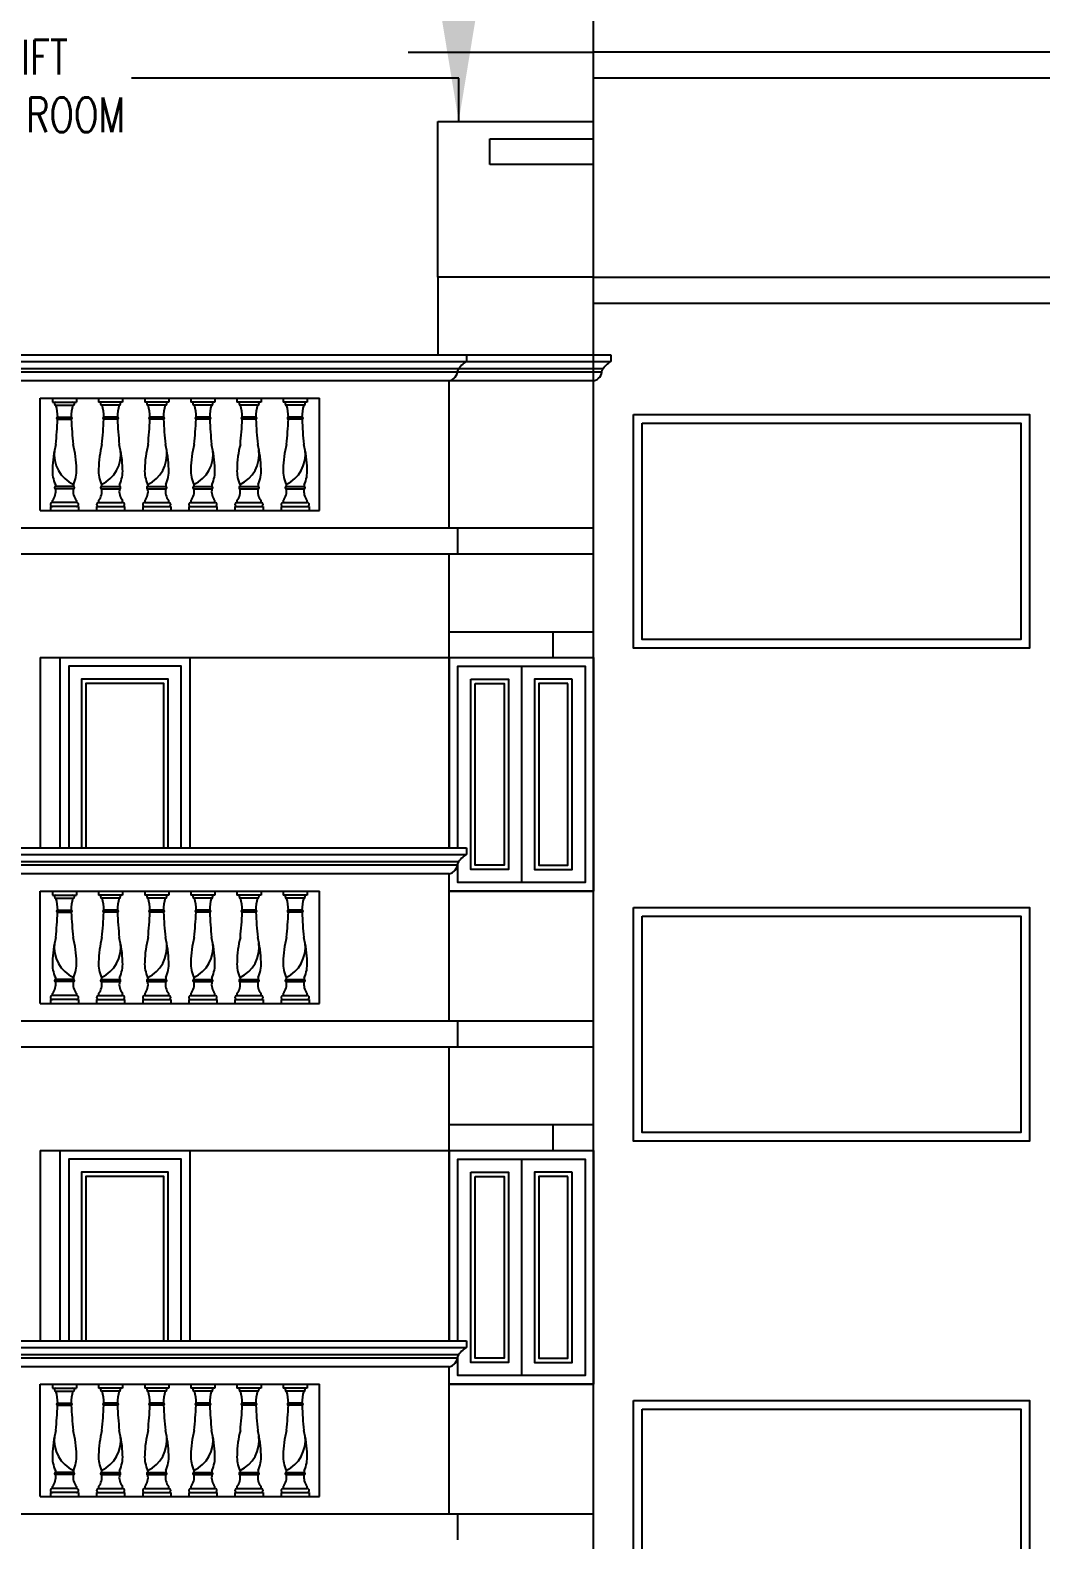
# Model space of a CAD drawing. Header units: metres. Extents: x 10 to 343, y 349 to 530.
# Drawn here: x 235.59 to 241.43, y 464.68 to 473.41 of the extents above; entities that cross this region are included whole.
import ezdxf

# ---------------------------------------------------------------- set-up
doc = ezdxf.new("R2010")
doc.units = ezdxf.units.M
doc.linetypes.add('DASHED2', pattern=[0.375, 0.25, -0.125])
doc.linetypes.add('HIDDEN', pattern=[0.375, 0.25, -0.125])
doc.styles.add('RS3', font='romans.shx', dxfattribs={"width": 0.75, "height": 200})
doc.dimstyles.new('1', dxfattribs={"dimtxt": 2, "dimasz": 100, "dimexe": 100, "dimexo": 0, "dimgap": 50, "dimtad": 1, "dimdec": 0, "dimzin": 3, "dimdsep": 46, "dimtxsty": 'RS3', "dimblk": 'ARCHTICK', "dimcen": 150, "dimdle": 100, "dimclrd": 256, "dimclre": 256, "dimclrt": 6, "dimadec": 0, "dimazin": 0, "dimtfac": 1, "dimtdec": 0, "dimtmove": 2, "dimatfit": 3, "dimfxl": 0, "dimlwd": -1, "dimlwe": -1, "dimarcsym": 0})

# ---------------------------------------------------------------- blocks, each defined once
blk = doc.blocks.new('_ArchTick')
at = {"color": 0, "linetype": 'ByBlock', "const_width": 0.15}
blk.add_lwpolyline([(-0.5, -0.5), (0.5, 0.5)], dxfattribs=at)

msp = doc.modelspace()

# ---------------------------------------------------------------- linework, layer by layer
at = {"ltscale": 400}
for p, q in [((238.8476, 471.5312), (238.8476, 473.5812)), ((238.8476, 455.8312), (238.8476, 473.3812)), ((237.9476, 471.9812), (237.9476, 472.8812)), ((237.9476, 472.8812), (238.8476, 472.8812)), ((238.8476, 471.9812), (237.9476, 471.9812)), ((237.9476, 471.9812), (237.9476, 471.5312)), ((230.6276, 471.5312), (238.9476, 471.5312)), ((232.1526, 471.5312), (238.1126, 471.5312)), ((235.6476, 471.5312), (238.1126, 471.5312)), ((238.1126, 471.5312), (238.1126, 471.4937)), ((238.1126, 471.5312), (238.1126, 471.4937)), ((238.9476, 471.5312), (238.9476, 471.4937)), ((232.1526, 471.4937), (238.1126, 471.4937)), ((238.1126, 471.4937), (238.9476, 471.4937)), ((237.2626, 471.3812), (232.2526, 471.3812)), ((238.0126, 471.3812), (237.2626, 471.3812)), ((238.0126, 470.5312), (238.0126, 471.3812)), ((238.0126, 470.5312), (238.0126, 471.3812)), ((238.0126, 470.5312), (238.0126, 471.3812)), ((238.0126, 470.5312), (238.0126, 471.3812)), ((238.0126, 470.5312), (238.0126, 471.3812)), ((238.0126, 470.5312), (238.0126, 471.3812)), ((238.8476, 470.5312), (238.8476, 471.3812)), ((238.8476, 470.5312), (238.8476, 471.3812)), ((238.8476, 470.5312), (238.8476, 471.3812)), ((235.6476, 470.6312), (235.6476, 471.2812)), ((235.6476, 471.2812), (237.2626, 471.2812)), ((237.2626, 470.6312), (237.2626, 471.2812)), ((235.6476, 470.6312), (237.2626, 470.6312)), ((232.2026, 470.5312), (238.0626, 470.5312)), ((232.2026, 470.5312), (238.0626, 470.5312)), ((232.2026, 470.5312), (238.0626, 470.5312)), ((238.0626, 470.3812), (238.0626, 470.5312)), ((238.0626, 470.3812), (238.0626, 470.5312)), ((238.0626, 470.5312), (238.8476, 470.5312)), ((238.0626, 470.5312), (238.8476, 470.5312)), ((238.0626, 470.3812), (238.0626, 470.5312)), ((238.0626, 470.5312), (238.8476, 470.5312)), ((232.2026, 470.3812), (238.0626, 470.3812)), ((232.2026, 470.3812), (238.0626, 470.3812)), ((232.2026, 470.3812), (238.0626, 470.3812)), ((238.0126, 469.7812), (238.0126, 470.3812)), ((238.0126, 469.7812), (238.0126, 470.3812)), ((238.0126, 469.7812), (238.0126, 470.3812)), ((238.0626, 470.3812), (238.8476, 470.3812)), ((238.0626, 470.3812), (238.8476, 470.3812)), ((238.0626, 470.3812), (238.8476, 470.3812)), ((238.0126, 469.9312), (238.8476, 469.9312)), ((238.6126, 469.7812), (238.6126, 469.9312)), ((241.3677, 469.8364), (239.0776, 469.8366)), ((235.6476, 469.7812), (236.3976, 469.7812)), ((235.6476, 469.7812), (236.3976, 469.7812)), ((235.6476, 469.7812), (238.0126, 469.7812)), ((235.6476, 469.7812), (235.6476, 468.6812)), ((235.7627, 468.6812), (235.7627, 469.7812)), ((236.5127, 469.7812), (236.5127, 468.6812)), ((238.0126, 469.7812), (238.8476, 469.7812)), ((238.0126, 469.7812), (238.0126, 468.6812)), ((238.0126, 469.7812), (238.0126, 468.6812)), ((238.4301, 469.7312), (238.4301, 468.4812)), ((232.1526, 468.6812), (238.1126, 468.6812)), ((235.6476, 468.6812), (238.1126, 468.6812)), ((238.1126, 468.6812), (238.1126, 468.6437)), ((238.1126, 468.6812), (238.1126, 468.6437)), ((232.1526, 468.6437), (238.1126, 468.6437)), ((237.2626, 468.5312), (232.2526, 468.5312)), ((238.0126, 468.5312), (237.2626, 468.5312)), ((238.0126, 467.6812), (238.0126, 468.5312)), ((238.0126, 467.6812), (238.0126, 468.5312)), ((235.6476, 467.7812), (235.6476, 468.4312)), ((235.6476, 468.4312), (237.2626, 468.4312)), ((237.2626, 467.7812), (237.2626, 468.4312)), ((238.0126, 468.4312), (238.8476, 468.4312)), ((235.6476, 467.7812), (237.2626, 467.7812)), ((232.2026, 467.6812), (238.0626, 467.6812)), ((238.0626, 467.5312), (238.0626, 467.6812)), ((238.0626, 467.6812), (238.8476, 467.6812)), ((232.2026, 467.5312), (238.0626, 467.5312)), ((238.0126, 466.9312), (238.0126, 467.5312)), ((238.0626, 467.5312), (238.8476, 467.5312)), ((238.0126, 467.0812), (238.8476, 467.0812)), ((238.6126, 466.9312), (238.6126, 467.0812)), ((235.6476, 466.9312), (236.3976, 466.9312)), ((235.6476, 466.9312), (236.3976, 466.9312)), ((235.6476, 466.9312), (238.0126, 466.9312)), ((235.6476, 466.9312), (235.6476, 465.8312)), ((235.7627, 465.8312), (235.7627, 466.9312)), ((236.5127, 466.9312), (236.5127, 465.8312)), ((238.0126, 466.9312), (238.8476, 466.9312)), ((238.0126, 466.9312), (238.0126, 465.8312)), ((238.0126, 466.9312), (238.0126, 465.8312)), ((241.3677, 466.9864), (239.0776, 466.9866)), ((238.4301, 466.8812), (238.4301, 465.6312)), ((232.1526, 465.8312), (238.1126, 465.8312)), ((232.1526, 465.7937), (238.1126, 465.7937)), ((235.6476, 465.8312), (238.1126, 465.8312)), ((238.1126, 465.8312), (238.1126, 465.7937)), ((238.1126, 465.8312), (238.1126, 465.7937)), ((237.2626, 465.6812), (232.2526, 465.6812)), ((238.0126, 465.6812), (237.2626, 465.6812)), ((238.0126, 464.8312), (238.0126, 465.6812)), ((238.0126, 464.8312), (238.0126, 465.6812)), ((235.6476, 464.9312), (235.6476, 465.5812)), ((235.6476, 465.5812), (237.2626, 465.5812)), ((237.2626, 464.9312), (237.2626, 465.5812)), ((238.0126, 465.5812), (238.8476, 465.5812)), ((235.6476, 464.9312), (237.2626, 464.9312)), ((232.2026, 464.8312), (238.0626, 464.8312)), ((238.0626, 464.6812), (238.0626, 464.8312)), ((238.0626, 464.8312), (238.8476, 464.8312))]:
    msp.add_line(p, q, dxfattribs=at)
at = {"linetype": 'HIDDEN', "ltscale": 600}
msp.add_line((237.7749, 473.2812), (238.5732, 473.2812), dxfattribs=at)
at = {"linetype": 'DASHED2', "ltscale": 400}
msp.add_line((238.0976, 473.2812), (238.8476, 473.2812), dxfattribs=at)
at = {"linetype": 'DASHED2', "ltscale": 600}
for p, q in [((241.5976, 473.2812), (238.8476, 473.2812)), ((241.5976, 473.1312), (238.8476, 473.1312)), ((238.8476, 471.9812), (241.5976, 471.9812)), ((238.8476, 471.8312), (241.5976, 471.8312))]:
    msp.add_line(p, q, dxfattribs=at)
for p, q in [((238.9018, 471.45), (230.6735, 471.45)), ((235.6476, 471.45), (232.1985, 471.45)), ((238.0668, 471.45), (235.6476, 471.45)), ((238.8956, 471.4312), (230.6796, 471.4312)), ((235.6476, 471.4312), (232.2046, 471.4312)), ((238.0606, 471.4312), (235.6476, 471.4312)), ((235.6476, 468.6), (232.1985, 468.6)), ((235.6476, 468.5812), (232.2046, 468.5812)), ((238.0668, 468.6), (235.6476, 468.6)), ((238.0606, 468.5812), (235.6476, 468.5812)), ((235.6476, 465.75), (232.1985, 465.75)), ((235.6476, 465.7312), (232.2046, 465.7312)), ((238.0668, 465.75), (235.6476, 465.75)), ((238.0606, 465.7312), (235.6476, 465.7312))]:
    msp.add_line(p, q)
at = {"ltscale": 0.5}
msp.add_line((238.8476, 471.3812), (230.7276, 471.3812), dxfattribs=at)
at = {"color": 8}
for p, q in [((235.7185, 471.2812), (235.7185, 471.258)), ((235.8578, 471.2812), (235.8578, 471.258)), ((235.9853, 471.2812), (235.9853, 471.258)), ((236.1246, 471.2812), (236.1246, 471.258)), ((236.2521, 471.2812), (236.2521, 471.258)), ((236.3914, 471.2812), (236.3914, 471.258)), ((236.5189, 471.2812), (236.5189, 471.258)), ((236.6582, 471.2812), (236.6582, 471.258)), ((236.7856, 471.2812), (236.7856, 471.258)), ((236.9249, 471.2812), (236.9249, 471.258)), ((237.0524, 471.2812), (237.0524, 471.258)), ((237.1917, 471.2812), (237.1917, 471.258)), ((235.7185, 471.258), (235.8578, 471.258)), ((235.7388, 471.2406), (235.8375, 471.2406)), ((236.1246, 471.258), (235.9853, 471.258)), ((236.1043, 471.2406), (236.0056, 471.2406)), ((236.3914, 471.258), (236.2521, 471.258)), ((236.3711, 471.2406), (236.2724, 471.2406)), ((236.6582, 471.258), (236.5189, 471.258)), ((236.6378, 471.2406), (236.5392, 471.2406)), ((236.9249, 471.258), (236.7856, 471.258)), ((236.9046, 471.2406), (236.806, 471.2406)), ((237.1917, 471.258), (237.0524, 471.258)), ((237.1714, 471.2406), (237.0727, 471.2406)), ((235.7486, 471.171), (235.8277, 471.171)), ((235.7486, 471.1594), (235.8277, 471.1594)), ((236.0945, 471.171), (236.0154, 471.171)), ((236.0945, 471.1594), (236.0154, 471.1594)), ((236.3613, 471.171), (236.2822, 471.171)), ((236.3613, 471.1594), (236.2822, 471.1594)), ((236.6281, 471.171), (236.549, 471.171)), ((236.6281, 471.1594), (236.549, 471.1594)), ((236.8948, 471.171), (236.8157, 471.171)), ((236.8948, 471.1594), (236.8157, 471.1594)), ((237.1616, 471.171), (237.0825, 471.171)), ((237.1616, 471.1594), (237.0825, 471.1594)), ((235.7359, 470.7811), (235.7359, 470.7695)), ((235.8404, 470.7695), (235.7359, 470.7695)), ((235.8404, 470.7579), (235.7359, 470.7579)), ((235.8404, 470.7811), (235.8404, 470.7695)), ((236.0027, 470.7811), (236.0027, 470.7695)), ((236.0027, 470.7695), (236.1072, 470.7695)), ((236.0027, 470.7579), (236.1072, 470.7579)), ((236.1072, 470.7811), (236.1072, 470.7695)), ((236.2695, 470.7811), (236.2695, 470.7695)), ((236.2695, 470.7695), (236.374, 470.7695)), ((236.2695, 470.7579), (236.374, 470.7579)), ((236.374, 470.7811), (236.374, 470.7695)), ((236.5363, 470.7811), (236.5363, 470.7695)), ((236.5363, 470.7695), (236.6407, 470.7695)), ((236.5363, 470.7579), (236.6407, 470.7579)), ((236.6407, 470.7811), (236.6407, 470.7695)), ((236.8031, 470.7811), (236.8031, 470.7695)), ((236.8031, 470.7695), (236.9075, 470.7695)), ((236.8031, 470.7579), (236.9075, 470.7579)), ((236.9075, 470.7811), (236.9075, 470.7695)), ((237.0698, 470.7811), (237.0698, 470.7695)), ((237.0698, 470.7695), (237.1743, 470.7695)), ((237.0698, 470.7579), (237.1743, 470.7579)), ((237.1743, 470.7811), (237.1743, 470.7695)), ((235.7185, 470.6777), (235.7185, 470.6893)), ((235.8578, 470.6777), (235.7185, 470.6777)), ((235.8578, 470.6893), (235.8578, 470.6777)), ((235.9853, 470.6893), (235.9853, 470.6777)), ((235.9853, 470.6777), (236.1246, 470.6777)), ((236.1246, 470.6777), (236.1246, 470.6893)), ((236.2521, 470.6893), (236.2521, 470.6777)), ((236.2521, 470.6777), (236.3914, 470.6777)), ((236.3914, 470.6777), (236.3914, 470.6893)), ((236.5189, 470.6893), (236.5189, 470.6777)), ((236.5189, 470.6777), (236.6582, 470.6777)), ((236.6582, 470.6777), (236.6582, 470.6893)), ((236.7856, 470.6893), (236.7856, 470.6777)), ((236.7856, 470.6777), (236.9249, 470.6777)), ((236.9249, 470.6777), (236.9249, 470.6893)), ((237.0524, 470.6893), (237.0524, 470.6777)), ((237.0524, 470.6777), (237.1917, 470.6777)), ((237.1917, 470.6777), (237.1917, 470.6893)), ((235.8694, 470.6544), (235.7069, 470.6544)), ((235.7069, 470.6544), (235.7069, 470.6312)), ((235.8694, 470.6544), (235.8694, 470.6312)), ((235.9737, 470.6544), (236.1362, 470.6544)), ((235.9737, 470.6544), (235.9737, 470.6312)), ((236.1362, 470.6544), (236.1362, 470.6312)), ((236.2405, 470.6544), (236.403, 470.6544)), ((236.2405, 470.6544), (236.2405, 470.6312)), ((236.403, 470.6544), (236.403, 470.6312)), ((236.5073, 470.6544), (236.6698, 470.6544)), ((236.5073, 470.6544), (236.5073, 470.6312)), ((236.6698, 470.6544), (236.6698, 470.6312)), ((236.774, 470.6544), (236.9365, 470.6544)), ((236.774, 470.6544), (236.774, 470.6312)), ((236.9365, 470.6544), (236.9365, 470.6312)), ((237.0408, 470.6544), (237.2033, 470.6544)), ((237.0408, 470.6544), (237.0408, 470.6312)), ((237.2033, 470.6544), (237.2033, 470.6312)), ((235.7185, 468.4312), (235.7185, 468.408)), ((235.7185, 468.408), (235.8578, 468.408)), ((235.7388, 468.3906), (235.8375, 468.3906)), ((235.8578, 468.4312), (235.8578, 468.408)), ((235.9853, 468.4312), (235.9853, 468.408)), ((236.1246, 468.408), (235.9853, 468.408)), ((236.1043, 468.3906), (236.0056, 468.3906)), ((236.1246, 468.4312), (236.1246, 468.408)), ((236.2521, 468.4312), (236.2521, 468.408)), ((236.3914, 468.408), (236.2521, 468.408)), ((236.3711, 468.3906), (236.2724, 468.3906)), ((236.3914, 468.4312), (236.3914, 468.408)), ((236.5189, 468.4312), (236.5189, 468.408)), ((236.6582, 468.408), (236.5189, 468.408)), ((236.6378, 468.3906), (236.5392, 468.3906)), ((236.6582, 468.4312), (236.6582, 468.408)), ((236.7856, 468.4312), (236.7856, 468.408)), ((236.9249, 468.408), (236.7856, 468.408)), ((236.9046, 468.3906), (236.806, 468.3906)), ((236.9249, 468.4312), (236.9249, 468.408)), ((237.0524, 468.4312), (237.0524, 468.408)), ((237.1917, 468.408), (237.0524, 468.408)), ((237.1714, 468.3906), (237.0727, 468.3906)), ((237.1917, 468.4312), (237.1917, 468.408)), ((235.7486, 468.321), (235.8277, 468.321)), ((235.7486, 468.3094), (235.8277, 468.3094)), ((236.0945, 468.321), (236.0154, 468.321)), ((236.0945, 468.3094), (236.0154, 468.3094)), ((236.3613, 468.321), (236.2822, 468.321)), ((236.3613, 468.3094), (236.2822, 468.3094)), ((236.6281, 468.321), (236.549, 468.321)), ((236.6281, 468.3094), (236.549, 468.3094)), ((236.8948, 468.321), (236.8157, 468.321)), ((236.8948, 468.3094), (236.8157, 468.3094)), ((237.1616, 468.321), (237.0825, 468.321)), ((237.1616, 468.3094), (237.0825, 468.3094)), ((235.7359, 467.9311), (235.7359, 467.9195)), ((235.8404, 467.9195), (235.7359, 467.9195)), ((235.8404, 467.9079), (235.7359, 467.9079)), ((235.8404, 467.9311), (235.8404, 467.9195)), ((236.0027, 467.9311), (236.0027, 467.9195)), ((236.0027, 467.9195), (236.1072, 467.9195)), ((236.0027, 467.9079), (236.1072, 467.9079)), ((236.1072, 467.9311), (236.1072, 467.9195)), ((236.2695, 467.9311), (236.2695, 467.9195)), ((236.2695, 467.9195), (236.374, 467.9195)), ((236.2695, 467.9079), (236.374, 467.9079)), ((236.374, 467.9311), (236.374, 467.9195)), ((236.5363, 467.9311), (236.5363, 467.9195)), ((236.5363, 467.9195), (236.6407, 467.9195)), ((236.5363, 467.9079), (236.6407, 467.9079)), ((236.6407, 467.9311), (236.6407, 467.9195)), ((236.8031, 467.9311), (236.8031, 467.9195)), ((236.8031, 467.9195), (236.9075, 467.9195)), ((236.8031, 467.9079), (236.9075, 467.9079)), ((236.9075, 467.9311), (236.9075, 467.9195)), ((237.0698, 467.9311), (237.0698, 467.9195)), ((237.0698, 467.9195), (237.1743, 467.9195)), ((237.0698, 467.9079), (237.1743, 467.9079)), ((237.1743, 467.9311), (237.1743, 467.9195)), ((235.8694, 467.8044), (235.7069, 467.8044)), ((235.7069, 467.8044), (235.7069, 467.7812)), ((235.7185, 467.8277), (235.7185, 467.8393)), ((235.8578, 467.8277), (235.7185, 467.8277)), ((235.8578, 467.8393), (235.8578, 467.8277)), ((235.8694, 467.8044), (235.8694, 467.7812)), ((235.9737, 467.8044), (236.1362, 467.8044)), ((235.9737, 467.8044), (235.9737, 467.7812)), ((235.9853, 467.8393), (235.9853, 467.8277)), ((235.9853, 467.8277), (236.1246, 467.8277)), ((236.1246, 467.8277), (236.1246, 467.8393)), ((236.1362, 467.8044), (236.1362, 467.7812)), ((236.2405, 467.8044), (236.403, 467.8044)), ((236.2405, 467.8044), (236.2405, 467.7812)), ((236.2521, 467.8393), (236.2521, 467.8277)), ((236.2521, 467.8277), (236.3914, 467.8277)), ((236.3914, 467.8277), (236.3914, 467.8393)), ((236.403, 467.8044), (236.403, 467.7812)), ((236.5073, 467.8044), (236.6698, 467.8044)), ((236.5073, 467.8044), (236.5073, 467.7812)), ((236.5189, 467.8393), (236.5189, 467.8277)), ((236.5189, 467.8277), (236.6582, 467.8277)), ((236.6582, 467.8277), (236.6582, 467.8393)), ((236.6698, 467.8044), (236.6698, 467.7812)), ((236.774, 467.8044), (236.9365, 467.8044)), ((236.774, 467.8044), (236.774, 467.7812)), ((236.7856, 467.8393), (236.7856, 467.8277)), ((236.7856, 467.8277), (236.9249, 467.8277)), ((236.9249, 467.8277), (236.9249, 467.8393)), ((236.9365, 467.8044), (236.9365, 467.7812)), ((237.0408, 467.8044), (237.2033, 467.8044)), ((237.0408, 467.8044), (237.0408, 467.7812)), ((237.0524, 467.8393), (237.0524, 467.8277)), ((237.0524, 467.8277), (237.1917, 467.8277)), ((237.1917, 467.8277), (237.1917, 467.8393)), ((237.2033, 467.8044), (237.2033, 467.7812)), ((235.7185, 465.5812), (235.7185, 465.558)), ((235.7185, 465.558), (235.8578, 465.558)), ((235.7388, 465.5406), (235.8375, 465.5406)), ((235.8578, 465.5812), (235.8578, 465.558)), ((235.9853, 465.5812), (235.9853, 465.558)), ((236.1246, 465.558), (235.9853, 465.558)), ((236.1043, 465.5406), (236.0056, 465.5406)), ((236.1246, 465.5812), (236.1246, 465.558)), ((236.2521, 465.5812), (236.2521, 465.558)), ((236.3914, 465.558), (236.2521, 465.558)), ((236.3711, 465.5406), (236.2724, 465.5406)), ((236.3914, 465.5812), (236.3914, 465.558)), ((236.5189, 465.5812), (236.5189, 465.558)), ((236.6582, 465.558), (236.5189, 465.558)), ((236.6378, 465.5406), (236.5392, 465.5406)), ((236.6582, 465.5812), (236.6582, 465.558)), ((236.7856, 465.5812), (236.7856, 465.558)), ((236.9249, 465.558), (236.7856, 465.558)), ((236.9046, 465.5406), (236.806, 465.5406)), ((236.9249, 465.5812), (236.9249, 465.558)), ((237.0524, 465.5812), (237.0524, 465.558)), ((237.1917, 465.558), (237.0524, 465.558)), ((237.1714, 465.5406), (237.0727, 465.5406)), ((237.1917, 465.5812), (237.1917, 465.558)), ((235.7486, 465.471), (235.8277, 465.471)), ((235.7486, 465.4594), (235.8277, 465.4594)), ((236.0945, 465.471), (236.0154, 465.471)), ((236.0945, 465.4594), (236.0154, 465.4594)), ((236.3613, 465.471), (236.2822, 465.471)), ((236.3613, 465.4594), (236.2822, 465.4594)), ((236.6281, 465.471), (236.549, 465.471)), ((236.6281, 465.4594), (236.549, 465.4594)), ((236.8948, 465.471), (236.8157, 465.471)), ((236.8948, 465.4594), (236.8157, 465.4594)), ((237.1616, 465.471), (237.0825, 465.471)), ((237.1616, 465.4594), (237.0825, 465.4594)), ((235.7359, 465.0811), (235.7359, 465.0695)), ((235.8404, 465.0695), (235.7359, 465.0695)), ((235.8404, 465.0811), (235.8404, 465.0695)), ((236.0027, 465.0811), (236.0027, 465.0695)), ((236.0027, 465.0695), (236.1072, 465.0695)), ((236.1072, 465.0811), (236.1072, 465.0695)), ((236.2695, 465.0811), (236.2695, 465.0695)), ((236.2695, 465.0695), (236.374, 465.0695)), ((236.374, 465.0811), (236.374, 465.0695)), ((236.5363, 465.0811), (236.5363, 465.0695)), ((236.5363, 465.0695), (236.6407, 465.0695)), ((236.6407, 465.0811), (236.6407, 465.0695)), ((236.8031, 465.0811), (236.8031, 465.0695)), ((236.8031, 465.0695), (236.9075, 465.0695)), ((236.9075, 465.0811), (236.9075, 465.0695)), ((237.0698, 465.0811), (237.0698, 465.0695)), ((237.0698, 465.0695), (237.1743, 465.0695)), ((237.1743, 465.0811), (237.1743, 465.0695)), ((235.7185, 464.9777), (235.7185, 464.9893)), ((235.8404, 465.0579), (235.7359, 465.0579)), ((235.8578, 464.9893), (235.8578, 464.9777)), ((235.9853, 464.9893), (235.9853, 464.9777)), ((236.0027, 465.0579), (236.1072, 465.0579)), ((236.1246, 464.9777), (236.1246, 464.9893)), ((236.2521, 464.9893), (236.2521, 464.9777)), ((236.2695, 465.0579), (236.374, 465.0579)), ((236.3914, 464.9777), (236.3914, 464.9893)), ((236.5189, 464.9893), (236.5189, 464.9777)), ((236.5363, 465.0579), (236.6407, 465.0579)), ((236.6582, 464.9777), (236.6582, 464.9893)), ((236.7856, 464.9893), (236.7856, 464.9777)), ((236.8031, 465.0579), (236.9075, 465.0579)), ((236.9249, 464.9777), (236.9249, 464.9893)), ((237.0524, 464.9893), (237.0524, 464.9777)), ((237.0698, 465.0579), (237.1743, 465.0579)), ((237.1917, 464.9777), (237.1917, 464.9893)), ((235.8694, 464.9544), (235.7069, 464.9544)), ((235.7069, 464.9544), (235.7069, 464.9312)), ((235.8578, 464.9777), (235.7185, 464.9777)), ((235.8694, 464.9544), (235.8694, 464.9312)), ((235.9737, 464.9544), (236.1362, 464.9544)), ((235.9737, 464.9544), (235.9737, 464.9312)), ((235.9853, 464.9777), (236.1246, 464.9777)), ((236.1362, 464.9544), (236.1362, 464.9312)), ((236.2405, 464.9544), (236.403, 464.9544)), ((236.2405, 464.9544), (236.2405, 464.9312)), ((236.2521, 464.9777), (236.3914, 464.9777)), ((236.403, 464.9544), (236.403, 464.9312)), ((236.5073, 464.9544), (236.6698, 464.9544)), ((236.5073, 464.9544), (236.5073, 464.9312)), ((236.5189, 464.9777), (236.6582, 464.9777)), ((236.6698, 464.9544), (236.6698, 464.9312)), ((236.774, 464.9544), (236.9365, 464.9544)), ((236.774, 464.9544), (236.774, 464.9312)), ((236.7856, 464.9777), (236.9249, 464.9777)), ((236.9365, 464.9544), (236.9365, 464.9312)), ((237.0408, 464.9544), (237.2033, 464.9544)), ((237.0408, 464.9544), (237.0408, 464.9312)), ((237.0524, 464.9777), (237.1917, 464.9777)), ((237.2033, 464.9544), (237.2033, 464.9312))]:
    msp.add_line(p, q, dxfattribs=at)
at = {"linetype": 'DASHED2', "ltscale": 600}
msp.add_lwpolyline([(238.8476, 472.6312), (238.2476, 472.6312), (238.2476, 472.7812), (238.8476, 472.7812)], dxfattribs=at)
at = {"ltscale": 400}
for points in [[(239.0776, 471.1866), (241.3677, 471.1866), (241.3677, 469.8364), (239.0776, 469.8364)], [(239.1276, 471.1366), (241.3177, 471.1366), (241.3177, 469.8864), (239.1276, 469.8864)], [(238.1376, 469.6562), (238.3551, 469.6562), (238.3551, 468.5562), (238.1376, 468.5562)], [(238.1626, 469.6312), (238.3301, 469.6312), (238.3301, 468.5812), (238.1626, 468.5812)], [(238.7226, 469.6562), (238.5051, 469.6562), (238.5051, 468.5562), (238.7226, 468.5562)], [(238.6976, 469.6312), (238.5301, 469.6312), (238.5301, 468.5812), (238.6976, 468.5812)], [(239.0776, 468.3366), (241.3677, 468.3366), (241.3677, 466.9864), (239.0776, 466.9864)], [(239.1276, 468.2866), (241.3177, 468.2866), (241.3177, 467.0364), (239.1276, 467.0364)], [(238.1376, 466.8062), (238.3551, 466.8062), (238.3551, 465.7062), (238.1376, 465.7062)], [(238.1626, 466.7812), (238.3301, 466.7812), (238.3301, 465.7312), (238.1626, 465.7312)], [(238.7226, 466.8062), (238.5051, 466.8062), (238.5051, 465.7062), (238.7226, 465.7062)], [(238.6976, 466.7812), (238.5301, 466.7812), (238.5301, 465.7312), (238.6976, 465.7312)], [(239.0776, 465.4866), (241.3677, 465.4866), (241.3677, 464.1364), (239.0776, 464.1364)], [(239.1276, 465.4366), (241.3177, 465.4366), (241.3177, 464.1864), (239.1276, 464.1864)]]:
    msp.add_lwpolyline(points, close=True, dxfattribs=at)
for points in [[(236.4627, 468.6812), (236.4627, 469.7312), (235.8127, 469.7312), (235.8127, 468.6812)], [(238.0126, 468.6812), (238.0126, 469.7812), (238.8476, 469.7812), (238.8476, 468.4312), (238.0126, 468.4312), (238.0126, 468.5312)], [(238.0626, 468.6812), (238.0626, 469.7312), (238.7976, 469.7312), (238.7976, 468.4812), (238.0626, 468.4812), (238.0626, 468.5937)], [(236.3877, 468.6812), (236.3877, 469.6562), (235.8877, 469.6562), (235.8877, 468.6812)], [(236.3627, 468.6812), (236.3627, 469.6312), (235.9127, 469.6312), (235.9127, 468.6812)], [(238.0126, 465.8312), (238.0126, 466.9312), (238.8476, 466.9312), (238.8476, 465.5812), (238.0126, 465.5812), (238.0126, 465.6812)], [(236.4627, 465.8312), (236.4627, 466.8812), (235.8127, 466.8812), (235.8127, 465.8312)], [(238.0626, 465.8312), (238.0626, 466.8812), (238.7976, 466.8812), (238.7976, 465.6312), (238.0626, 465.6312), (238.0626, 465.7437)], [(236.3877, 465.8312), (236.3877, 466.8062), (235.8877, 466.8062), (235.8877, 465.8312)], [(236.3627, 465.8312), (236.3627, 466.7812), (235.9127, 466.7812), (235.9127, 465.8312)]]:
    msp.add_lwpolyline(points, dxfattribs=at)
for centre, radius, start, end in [((237.9977, 471.4436), 0.0642, 283.46181, 358.8948), ((238.1955, 471.3609), 0.1566, 121.9748, 148.64623), ((238.1955, 471.3609), 0.1566, 121.9748, 148.64623), ((238.8327, 471.4436), 0.0642, 283.46181, 358.8948), ((239.0305, 471.3609), 0.1566, 121.9748, 148.64623), ((237.9977, 468.5936), 0.0642, 283.46181, 358.8948), ((238.1955, 468.5109), 0.1566, 121.9748, 148.64623), ((238.1955, 468.5109), 0.1566, 121.9748, 148.64623), ((238.1955, 465.6609), 0.1566, 121.9748, 148.64623), ((238.1955, 465.6609), 0.1566, 121.9748, 148.64623), ((237.9977, 465.7436), 0.0642, 283.46181, 358.8948), ((237.9977, 465.7436), 0.0642, 283.46181, 358.8948)]:
    msp.add_arc(centre, radius, start, end, dxfattribs=at)
at = {"color": 8}
for centre, radius, start, end in [((235.7388, 471.2493), 0.00871, 90, 270), ((235.5196, 471.1731), 0.2294, 359.47797, 17.12426), ((236.0568, 471.1731), 0.2294, 162.87574, 180.52203), ((235.8375, 471.2493), 0.00871, 270, 90), ((236.0056, 471.2493), 0.00871, 90, 270), ((235.7864, 471.1731), 0.2294, 359.47797, 17.12426), ((236.3235, 471.1731), 0.2294, 162.87574, 180.52203), ((236.1043, 471.2493), 0.00871, 270, 90), ((236.2724, 471.2493), 0.00871, 90, 270), ((236.0531, 471.1731), 0.2294, 359.47797, 17.12426), ((236.5903, 471.1731), 0.2294, 162.87574, 180.52203), ((236.3711, 471.2493), 0.00871, 270, 90), ((236.5392, 471.2493), 0.00871, 90, 270), ((236.3199, 471.1731), 0.2294, 359.47797, 17.12426), ((236.8571, 471.1731), 0.2294, 162.87574, 180.52203), ((236.6378, 471.2493), 0.00871, 270, 90), ((236.806, 471.2493), 0.00871, 90, 270), ((236.5867, 471.1731), 0.2294, 359.47797, 17.12426), ((237.1239, 471.1731), 0.2294, 162.87574, 180.52203), ((236.9046, 471.2493), 0.00871, 270, 90), ((237.0727, 471.2493), 0.00871, 90, 270), ((236.8535, 471.1731), 0.2294, 359.47797, 17.12426), ((237.3906, 471.1731), 0.2294, 162.87574, 180.52203), ((237.1714, 471.2493), 0.00871, 270, 90), ((233.1293, 471.2772), 2.622, 354.22732, 357.42359), ((235.7486, 471.1652), 0.0058, 90, 90), ((235.7486, 471.1652), 0.0058, 90, 270), ((235.8277, 471.1652), 0.0058, 270, 90), ((238.4471, 471.2772), 2.622, 182.57641, 185.77268), ((233.3961, 471.2772), 2.622, 354.22732, 357.42359), ((236.0154, 471.1652), 0.0058, 90, 270), ((236.0945, 471.1652), 0.0058, 90, 90), ((236.0945, 471.1652), 0.0058, 270, 90), ((238.7138, 471.2772), 2.622, 182.57641, 185.77268), ((233.6629, 471.2772), 2.622, 354.22732, 357.42359), ((236.2822, 471.1652), 0.0058, 90, 270), ((236.3613, 471.1652), 0.0058, 90, 90), ((236.3613, 471.1652), 0.0058, 270, 90), ((238.9806, 471.2772), 2.622, 182.57641, 185.77268), ((233.9296, 471.2772), 2.622, 354.22732, 357.42359), ((236.549, 471.1652), 0.0058, 90, 270), ((236.6281, 471.1652), 0.0058, 90, 90), ((236.6281, 471.1652), 0.0058, 270, 90), ((239.2474, 471.2772), 2.622, 182.57641, 185.77268), ((234.1964, 471.2772), 2.622, 354.22732, 357.42359), ((236.8157, 471.1652), 0.0058, 90, 270), ((236.8948, 471.1652), 0.0058, 90, 90), ((236.8948, 471.1652), 0.0058, 270, 90), ((239.5142, 471.2772), 2.622, 182.57641, 185.77268), ((234.4632, 471.2772), 2.622, 354.22732, 357.42359), ((237.0825, 471.1652), 0.0058, 90, 270), ((237.1616, 471.1652), 0.0058, 90, 90), ((237.1616, 471.1652), 0.0058, 270, 90), ((239.7809, 471.2772), 2.622, 182.57641, 185.77268), ((236.343, 470.859), 0.6244, 165.67288, 178.852), ((235.2333, 470.859), 0.6244, 1.148, 14.32712), ((236.6098, 470.859), 0.6244, 165.67288, 178.852), ((235.5001, 470.859), 0.6244, 1.148, 14.32712), ((236.8766, 470.859), 0.6244, 165.67288, 178.852), ((235.7669, 470.859), 0.6244, 1.148, 14.32712), ((237.1433, 470.859), 0.6244, 165.67288, 178.852), ((236.0337, 470.859), 0.6244, 1.148, 14.32712), ((237.4101, 470.859), 0.6244, 165.67288, 178.852), ((236.3005, 470.859), 0.6244, 1.148, 14.32712), ((237.6769, 470.859), 0.6244, 165.67288, 178.852), ((236.5672, 470.859), 0.6244, 1.148, 14.32712), ((235.9084, 470.8609), 0.19, 176.79349, 204.82403), ((235.668, 470.8609), 0.19, 335.17597, 3.20651), ((236.1751, 470.8609), 0.19, 176.79349, 204.82403), ((235.9348, 470.8609), 0.19, 335.17597, 3.20651), ((236.4419, 470.8609), 0.19, 176.79349, 204.82403), ((236.2015, 470.8609), 0.19, 335.17597, 3.20651), ((236.7087, 470.8609), 0.19, 176.79349, 204.82403), ((236.4683, 470.8609), 0.19, 335.17597, 3.20651), ((236.9755, 470.8609), 0.19, 176.79349, 204.82403), ((236.7351, 470.8609), 0.19, 335.17597, 3.20651), ((237.2423, 470.8609), 0.19, 176.79349, 204.82403), ((237.0019, 470.8609), 0.19, 335.17597, 3.20651), ((235.6581, 470.7411), 0.0797, 319.37843, 12.14737), ((235.7359, 470.7637), 0.0058, 90, 270), ((235.7359, 470.7637), 0.0058, 90, 270), ((235.9183, 470.7411), 0.0797, 167.85263, 220.62157), ((235.8404, 470.7637), 0.0058, 270, 90), ((235.9249, 470.7411), 0.0797, 319.37843, 12.14737), ((236.0027, 470.7637), 0.0058, 90, 270), ((236.1851, 470.7411), 0.0797, 167.85263, 220.62157), ((236.1072, 470.7637), 0.0058, 270, 90), ((236.1072, 470.7637), 0.0058, 270, 90), ((236.1916, 470.7411), 0.0797, 319.37843, 12.14737), ((236.2695, 470.7637), 0.0058, 90, 270), ((236.4518, 470.7411), 0.0797, 167.85263, 220.62157), ((236.374, 470.7637), 0.0058, 270, 90), ((236.374, 470.7637), 0.0058, 270, 90), ((236.4584, 470.7411), 0.0797, 319.37843, 12.14737), ((236.5363, 470.7637), 0.0058, 90, 270), ((236.7186, 470.7411), 0.0797, 167.85263, 220.62157), ((236.6407, 470.7637), 0.0058, 270, 90), ((236.6407, 470.7637), 0.0058, 270, 90), ((236.7252, 470.7411), 0.0797, 319.37843, 12.14737), ((236.8031, 470.7637), 0.0058, 90, 270), ((236.9854, 470.7411), 0.0797, 167.85263, 220.62157), ((236.9075, 470.7637), 0.0058, 270, 90), ((236.9075, 470.7637), 0.0058, 270, 90), ((236.992, 470.7411), 0.0797, 319.37843, 12.14737), ((237.0698, 470.7637), 0.0058, 90, 270), ((237.2522, 470.7411), 0.0797, 167.85263, 220.62157), ((237.1743, 470.7637), 0.0058, 270, 90), ((237.1743, 470.7637), 0.0058, 270, 90), ((235.7185, 470.6661), 0.0116, 90, 270), ((235.8578, 470.6661), 0.0116, 270, 90), ((235.9853, 470.6661), 0.0116, 90, 270), ((236.1246, 470.6661), 0.0116, 270, 90), ((236.2521, 470.6661), 0.0116, 90, 270), ((236.3914, 470.6661), 0.0116, 270, 90), ((236.5189, 470.6661), 0.0116, 90, 270), ((236.6582, 470.6661), 0.0116, 270, 90), ((236.7856, 470.6661), 0.0116, 90, 270), ((236.9249, 470.6661), 0.0116, 270, 90), ((237.0524, 470.6661), 0.0116, 90, 270), ((237.1917, 470.6661), 0.0116, 270, 90), ((235.7388, 468.3993), 0.00871, 90, 270), ((235.5196, 468.3231), 0.2294, 359.47797, 17.12426), ((236.0568, 468.3231), 0.2294, 162.87574, 180.52203), ((235.8375, 468.3993), 0.00871, 270, 90), ((236.0056, 468.3993), 0.00871, 90, 270), ((235.7864, 468.3231), 0.2294, 359.47797, 17.12426), ((236.3235, 468.3231), 0.2294, 162.87574, 180.52203), ((236.1043, 468.3993), 0.00871, 270, 90), ((236.2724, 468.3993), 0.00871, 90, 270), ((236.0531, 468.3231), 0.2294, 359.47797, 17.12426), ((236.5903, 468.3231), 0.2294, 162.87574, 180.52203), ((236.3711, 468.3993), 0.00871, 270, 90), ((236.5392, 468.3993), 0.00871, 90, 270), ((236.3199, 468.3231), 0.2294, 359.47797, 17.12426), ((236.8571, 468.3231), 0.2294, 162.87574, 180.52203), ((236.6378, 468.3993), 0.00871, 270, 90), ((236.806, 468.3993), 0.00871, 90, 270), ((236.5867, 468.3231), 0.2294, 359.47797, 17.12426), ((237.1239, 468.3231), 0.2294, 162.87574, 180.52203), ((236.9046, 468.3993), 0.00871, 270, 90), ((237.0727, 468.3993), 0.00871, 90, 270), ((236.8535, 468.3231), 0.2294, 359.47797, 17.12426), ((237.3906, 468.3231), 0.2294, 162.87574, 180.52203), ((237.1714, 468.3993), 0.00871, 270, 90), ((233.1293, 468.4272), 2.622, 354.22732, 357.42359), ((235.7486, 468.3152), 0.0058, 90, 90), ((235.7486, 468.3152), 0.0058, 90, 270), ((235.8277, 468.3152), 0.0058, 270, 90), ((238.4471, 468.4272), 2.622, 182.57641, 185.77268), ((233.3961, 468.4272), 2.622, 354.22732, 357.42359), ((236.0154, 468.3152), 0.0058, 90, 270), ((236.0945, 468.3152), 0.0058, 90, 90), ((236.0945, 468.3152), 0.0058, 270, 90), ((238.7138, 468.4272), 2.622, 182.57641, 185.77268), ((233.6629, 468.4272), 2.622, 354.22732, 357.42359), ((236.2822, 468.3152), 0.0058, 90, 270), ((236.3613, 468.3152), 0.0058, 90, 90), ((236.3613, 468.3152), 0.0058, 270, 90), ((238.9806, 468.4272), 2.622, 182.57641, 185.77268), ((233.9296, 468.4272), 2.622, 354.22732, 357.42359), ((236.549, 468.3152), 0.0058, 90, 270), ((236.6281, 468.3152), 0.0058, 90, 90), ((236.6281, 468.3152), 0.0058, 270, 90), ((239.2474, 468.4272), 2.622, 182.57641, 185.77268), ((234.1964, 468.4272), 2.622, 354.22732, 357.42359), ((236.8157, 468.3152), 0.0058, 90, 270), ((236.8948, 468.3152), 0.0058, 90, 90), ((236.8948, 468.3152), 0.0058, 270, 90), ((239.5142, 468.4272), 2.622, 182.57641, 185.77268), ((234.4632, 468.4272), 2.622, 354.22732, 357.42359), ((237.0825, 468.3152), 0.0058, 90, 270), ((237.1616, 468.3152), 0.0058, 90, 90), ((237.1616, 468.3152), 0.0058, 270, 90), ((239.7809, 468.4272), 2.622, 182.57641, 185.77268), ((236.343, 468.009), 0.6244, 165.67288, 178.852), ((235.2333, 468.009), 0.6244, 1.148, 14.32712), ((236.6098, 468.009), 0.6244, 165.67288, 178.852), ((235.5001, 468.009), 0.6244, 1.148, 14.32712), ((236.8766, 468.009), 0.6244, 165.67288, 178.852), ((235.7669, 468.009), 0.6244, 1.148, 14.32712), ((237.1433, 468.009), 0.6244, 165.67288, 178.852), ((236.0337, 468.009), 0.6244, 1.148, 14.32712), ((237.4101, 468.009), 0.6244, 165.67288, 178.852), ((236.3005, 468.009), 0.6244, 1.148, 14.32712), ((237.6769, 468.009), 0.6244, 165.67288, 178.852), ((236.5672, 468.009), 0.6244, 1.148, 14.32712), ((235.9084, 468.0109), 0.19, 176.79349, 204.82403), ((235.668, 468.0109), 0.19, 335.17597, 3.20651), ((236.1751, 468.0109), 0.19, 176.79349, 204.82403), ((235.9348, 468.0109), 0.19, 335.17597, 3.20651), ((236.4419, 468.0109), 0.19, 176.79349, 204.82403), ((236.2015, 468.0109), 0.19, 335.17597, 3.20651), ((236.7087, 468.0109), 0.19, 176.79349, 204.82403), ((236.4683, 468.0109), 0.19, 335.17597, 3.20651), ((236.9755, 468.0109), 0.19, 176.79349, 204.82403), ((236.7351, 468.0109), 0.19, 335.17597, 3.20651), ((237.2423, 468.0109), 0.19, 176.79349, 204.82403), ((237.0019, 468.0109), 0.19, 335.17597, 3.20651), ((235.6581, 467.8911), 0.0797, 319.37843, 12.14737), ((235.7359, 467.9137), 0.0058, 90, 270), ((235.7359, 467.9137), 0.0058, 90, 270), ((235.9183, 467.8911), 0.0797, 167.85263, 220.62157), ((235.8404, 467.9137), 0.0058, 270, 90), ((235.9249, 467.8911), 0.0797, 319.37843, 12.14737), ((236.0027, 467.9137), 0.0058, 90, 270), ((236.1851, 467.8911), 0.0797, 167.85263, 220.62157), ((236.1072, 467.9137), 0.0058, 270, 90), ((236.1072, 467.9137), 0.0058, 270, 90), ((236.1916, 467.8911), 0.0797, 319.37843, 12.14737), ((236.2695, 467.9137), 0.0058, 90, 270), ((236.4518, 467.8911), 0.0797, 167.85263, 220.62157), ((236.374, 467.9137), 0.0058, 270, 90), ((236.374, 467.9137), 0.0058, 270, 90), ((236.4584, 467.8911), 0.0797, 319.37843, 12.14737), ((236.5363, 467.9137), 0.0058, 90, 270), ((236.7186, 467.8911), 0.0797, 167.85263, 220.62157), ((236.6407, 467.9137), 0.0058, 270, 90), ((236.6407, 467.9137), 0.0058, 270, 90), ((236.7252, 467.8911), 0.0797, 319.37843, 12.14737), ((236.8031, 467.9137), 0.0058, 90, 270), ((236.9854, 467.8911), 0.0797, 167.85263, 220.62157), ((236.9075, 467.9137), 0.0058, 270, 90), ((236.9075, 467.9137), 0.0058, 270, 90), ((236.992, 467.8911), 0.0797, 319.37843, 12.14737), ((237.0698, 467.9137), 0.0058, 90, 270), ((237.2522, 467.8911), 0.0797, 167.85263, 220.62157), ((237.1743, 467.9137), 0.0058, 270, 90), ((237.1743, 467.9137), 0.0058, 270, 90), ((235.7185, 467.8161), 0.0116, 90, 270), ((235.8578, 467.8161), 0.0116, 270, 90), ((235.9853, 467.8161), 0.0116, 90, 270), ((236.1246, 467.8161), 0.0116, 270, 90), ((236.2521, 467.8161), 0.0116, 90, 270), ((236.3914, 467.8161), 0.0116, 270, 90), ((236.5189, 467.8161), 0.0116, 90, 270), ((236.6582, 467.8161), 0.0116, 270, 90), ((236.7856, 467.8161), 0.0116, 90, 270), ((236.9249, 467.8161), 0.0116, 270, 90), ((237.0524, 467.8161), 0.0116, 90, 270), ((237.1917, 467.8161), 0.0116, 270, 90), ((235.7388, 465.5493), 0.00871, 90, 270), ((235.5196, 465.4731), 0.2294, 359.47797, 17.12426), ((236.0568, 465.4731), 0.2294, 162.87574, 180.52203), ((235.8375, 465.5493), 0.00871, 270, 90), ((236.0056, 465.5493), 0.00871, 90, 270), ((235.7864, 465.4731), 0.2294, 359.47797, 17.12426), ((236.3235, 465.4731), 0.2294, 162.87574, 180.52203), ((236.1043, 465.5493), 0.00871, 270, 90), ((236.2724, 465.5493), 0.00871, 90, 270), ((236.0531, 465.4731), 0.2294, 359.47797, 17.12426), ((236.5903, 465.4731), 0.2294, 162.87574, 180.52203), ((236.3711, 465.5493), 0.00871, 270, 90), ((236.5392, 465.5493), 0.00871, 90, 270), ((236.3199, 465.4731), 0.2294, 359.47797, 17.12426), ((236.8571, 465.4731), 0.2294, 162.87574, 180.52203), ((236.6378, 465.5493), 0.00871, 270, 90), ((236.806, 465.5493), 0.00871, 90, 270), ((236.5867, 465.4731), 0.2294, 359.47797, 17.12426), ((237.1239, 465.4731), 0.2294, 162.87574, 180.52203), ((236.9046, 465.5493), 0.00871, 270, 90), ((237.0727, 465.5493), 0.00871, 90, 270), ((236.8535, 465.4731), 0.2294, 359.47797, 17.12426), ((237.3906, 465.4731), 0.2294, 162.87574, 180.52203), ((237.1714, 465.5493), 0.00871, 270, 90), ((233.1293, 465.5772), 2.622, 354.22732, 357.42359), ((235.7486, 465.4652), 0.0058, 90, 90), ((235.7486, 465.4652), 0.0058, 90, 270), ((235.8277, 465.4652), 0.0058, 270, 90), ((238.4471, 465.5772), 2.622, 182.57641, 185.77268), ((233.3961, 465.5772), 2.622, 354.22732, 357.42359), ((236.0154, 465.4652), 0.0058, 90, 270), ((236.0945, 465.4652), 0.0058, 90, 90), ((236.0945, 465.4652), 0.0058, 270, 90), ((238.7138, 465.5772), 2.622, 182.57641, 185.77268), ((233.6629, 465.5772), 2.622, 354.22732, 357.42359), ((236.2822, 465.4652), 0.0058, 90, 270), ((236.3613, 465.4652), 0.0058, 90, 90), ((236.3613, 465.4652), 0.0058, 270, 90), ((238.9806, 465.5772), 2.622, 182.57641, 185.77268), ((233.9296, 465.5772), 2.622, 354.22732, 357.42359), ((236.549, 465.4652), 0.0058, 90, 270), ((236.6281, 465.4652), 0.0058, 90, 90), ((236.6281, 465.4652), 0.0058, 270, 90), ((239.2474, 465.5772), 2.622, 182.57641, 185.77268), ((234.1964, 465.5772), 2.622, 354.22732, 357.42359), ((236.8157, 465.4652), 0.0058, 90, 270), ((236.8948, 465.4652), 0.0058, 90, 90), ((236.8948, 465.4652), 0.0058, 270, 90), ((239.5142, 465.5772), 2.622, 182.57641, 185.77268), ((234.4632, 465.5772), 2.622, 354.22732, 357.42359), ((237.0825, 465.4652), 0.0058, 90, 270), ((237.1616, 465.4652), 0.0058, 90, 90), ((237.1616, 465.4652), 0.0058, 270, 90), ((239.7809, 465.5772), 2.622, 182.57641, 185.77268), ((236.343, 465.159), 0.6244, 165.67288, 178.852), ((235.2333, 465.159), 0.6244, 1.148, 14.32712), ((236.6098, 465.159), 0.6244, 165.67288, 178.852), ((235.5001, 465.159), 0.6244, 1.148, 14.32712), ((236.8766, 465.159), 0.6244, 165.67288, 178.852), ((235.7669, 465.159), 0.6244, 1.148, 14.32712), ((237.1433, 465.159), 0.6244, 165.67288, 178.852), ((236.0337, 465.159), 0.6244, 1.148, 14.32712), ((237.4101, 465.159), 0.6244, 165.67288, 178.852), ((236.3005, 465.159), 0.6244, 1.148, 14.32712), ((237.6769, 465.159), 0.6244, 165.67288, 178.852), ((236.5672, 465.159), 0.6244, 1.148, 14.32712), ((235.9084, 465.1609), 0.19, 176.79349, 204.82403), ((235.668, 465.1609), 0.19, 335.17597, 3.20651), ((236.1751, 465.1609), 0.19, 176.79349, 204.82403), ((235.9348, 465.1609), 0.19, 335.17597, 3.20651), ((236.4419, 465.1609), 0.19, 176.79349, 204.82403), ((236.2015, 465.1609), 0.19, 335.17597, 3.20651), ((236.7087, 465.1609), 0.19, 176.79349, 204.82403), ((236.4683, 465.1609), 0.19, 335.17597, 3.20651), ((236.9755, 465.1609), 0.19, 176.79349, 204.82403), ((236.7351, 465.1609), 0.19, 335.17597, 3.20651), ((237.2423, 465.1609), 0.19, 176.79349, 204.82403), ((237.0019, 465.1609), 0.19, 335.17597, 3.20651), ((235.7359, 465.0637), 0.0058, 90, 270), ((235.7359, 465.0637), 0.0058, 90, 270), ((235.8404, 465.0637), 0.0058, 270, 90), ((236.0027, 465.0637), 0.0058, 90, 270), ((236.1072, 465.0637), 0.0058, 270, 90), ((236.1072, 465.0637), 0.0058, 270, 90), ((236.2695, 465.0637), 0.0058, 90, 270), ((236.374, 465.0637), 0.0058, 270, 90), ((236.374, 465.0637), 0.0058, 270, 90), ((236.5363, 465.0637), 0.0058, 90, 270), ((236.6407, 465.0637), 0.0058, 270, 90), ((236.6407, 465.0637), 0.0058, 270, 90), ((236.8031, 465.0637), 0.0058, 90, 270), ((236.9075, 465.0637), 0.0058, 270, 90), ((236.9075, 465.0637), 0.0058, 270, 90), ((237.0698, 465.0637), 0.0058, 90, 270), ((237.1743, 465.0637), 0.0058, 270, 90), ((237.1743, 465.0637), 0.0058, 270, 90), ((235.6581, 465.0411), 0.0797, 319.37843, 12.14737), ((235.9183, 465.0411), 0.0797, 167.85263, 220.62157), ((235.9249, 465.0411), 0.0797, 319.37843, 12.14737), ((236.1851, 465.0411), 0.0797, 167.85263, 220.62157), ((236.1916, 465.0411), 0.0797, 319.37843, 12.14737), ((236.4518, 465.0411), 0.0797, 167.85263, 220.62157), ((236.4584, 465.0411), 0.0797, 319.37843, 12.14737), ((236.7186, 465.0411), 0.0797, 167.85263, 220.62157), ((236.7252, 465.0411), 0.0797, 319.37843, 12.14737), ((236.9854, 465.0411), 0.0797, 167.85263, 220.62157), ((236.992, 465.0411), 0.0797, 319.37843, 12.14737), ((237.2522, 465.0411), 0.0797, 167.85263, 220.62157), ((235.7185, 464.9661), 0.0116, 90, 270), ((235.8578, 464.9661), 0.0116, 270, 90), ((235.9853, 464.9661), 0.0116, 90, 270), ((236.1246, 464.9661), 0.0116, 270, 90), ((236.2521, 464.9661), 0.0116, 90, 270), ((236.3914, 464.9661), 0.0116, 270, 90), ((236.5189, 464.9661), 0.0116, 90, 270), ((236.6582, 464.9661), 0.0116, 270, 90), ((236.7856, 464.9661), 0.0116, 90, 270), ((236.9249, 464.9661), 0.0116, 270, 90), ((237.0524, 464.9661), 0.0116, 90, 270), ((237.1917, 464.9661), 0.0116, 270, 90)]:
    msp.add_arc(centre, radius, start, end, dxfattribs=at)
at = {"color": 8, "ltscale": 0.5}
for centre, start, end in [((235.9258, 470.9581), 173.26798, 244.25278), ((235.9174, 470.9581), 295.74722, 6.73202), ((236.1841, 470.9581), 295.74722, 6.73202), ((236.4509, 470.9581), 295.74722, 6.73202), ((236.7177, 470.9581), 295.74722, 6.73202), ((236.9845, 470.9581), 295.74722, 6.73202), ((235.9258, 468.1081), 173.26798, 244.25278), ((235.9174, 468.1081), 295.74722, 6.73202), ((236.1841, 468.1081), 295.74722, 6.73202), ((236.4509, 468.1081), 295.74722, 6.73202), ((236.7177, 468.1081), 295.74722, 6.73202), ((236.9845, 468.1081), 295.74722, 6.73202), ((235.9258, 465.2581), 173.26798, 244.25278), ((235.9174, 465.2581), 295.74722, 6.73202), ((236.1841, 465.2581), 295.74722, 6.73202), ((236.4509, 465.2581), 295.74722, 6.73202), ((236.7177, 465.2581), 295.74722, 6.73202), ((236.9845, 465.2581), 295.74722, 6.73202)]:
    msp.add_arc(centre, 0.1965, start, end, dxfattribs=at)

# ---------------------------------------------------------------- texts
at = {"style": 'RS3', "width": 0.75}
for s, p in [('UP TO LIFT  ', (234.7022, 473.1525)), ('  MACHINE ROOM', (234.3969, 472.8196))]:
    msp.add_text(s, height=0.2, dxfattribs=at).set_placement(p)

# ---------------------------------------------------------------- leaders
at = {"ltscale": 400}
msp.add_leader([(238.0674, 472.8812), (238.0674, 473.1312), (236.1757, 473.1312)], dimstyle='1', override={"dimgap": 50, "dimtad": 0, "dimfxl": 200, "dimfxlon": 1}, dxfattribs=at)

doc.saveas('drawing.dxf')
